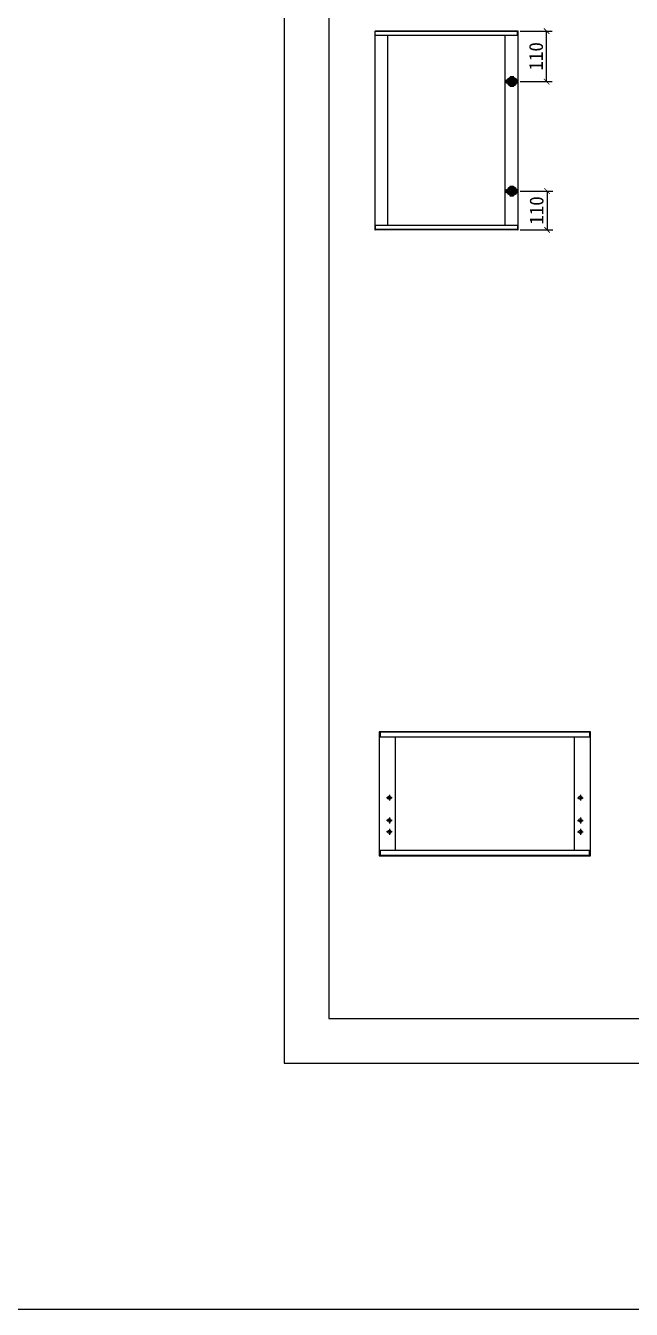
# Model space of a CAD drawing. Header units: millimetres. Extents: x -44117 to 256353, y -2095463 to 65325.
# Drawn here: x 112672 to 113759, y -873900 to -871597 of the extents above; entities that cross this region are included whole.
import ezdxf

# ---------------------------------------------------------------- set-up
doc = ezdxf.new("R2010")
doc.units = ezdxf.units.MM
doc.header["$LTSCALE"] = 10
doc.layers.add('Layer1', color=7, linetype='Continuous', lineweight=70)
doc.dimstyles.new('ISO-25', dxfattribs={"dimtxt": 2.5, "dimasz": 2.5, "dimexe": 1, "dimexo": 1, "dimtad": 1, "dimtxsty": 'Standard', "dimblk": 'ARCHTICK', "dimcen": 2.5, "dimadec": 0, "dimazin": 0, "dimtfac": 1, "dimtmove": 0, "dimatfit": 3, "dimfxl": 0, "dimarcsym": 0})

# ---------------------------------------------------------------- blocks, each defined once
blk = doc.blocks.new('_ArchTick')
at = {"color": 0, "linetype": 'ByBlock', "const_width": 0.15}
blk.add_lwpolyline([(-0.5, -0.5), (0.5, 0.5)], dxfattribs=at)
blk = doc.blocks.new('*D5637')
at = {"color": 0, "lineweight": -2}
for p, q in [((113559.7, -871606.8), (113616.8, -871606.8)), ((113606.8, -871697.4), (113606.8, -871606.8)), ((113559.7, -871697.4), (113616.8, -871697.4))]:
    blk.add_line(p, q, dxfattribs=at)
at = {"layer": 'Defpoints', "color": 0}
for p in [(113544.7, -871606.8), (113606.8, -871606.8), (113544.7, -871697.4)]:
    blk.add_point(p, dxfattribs=at)
at = {"color": 0, "lineweight": -2, "xscale": 10, "yscale": 10, "zscale": 10}
for p, rotation in [((113606.8, -871606.8), 90), ((113606.8, -871697.4), 270)]:
    blk.add_blockref('_ArchTick', p, dxfattribs=dict(at, rotation=rotation))
at = {"color": 0, "insert": (113588, -871652.1), "char_height": 25, "attachment_point": 5, "rotation": 90}
blk.add_mtext('110', dxfattribs=at)
blk = doc.blocks.new('*D5638')
at = {"color": 0, "lineweight": -2}
for p, q in [((113559.7, -871893.9), (113617.8, -871893.9)), ((113607.8, -871893.9), (113607.8, -871963.6)), ((113559.7, -871963.6), (113617.8, -871963.6))]:
    blk.add_line(p, q, dxfattribs=at)
at = {"layer": 'Defpoints', "color": 0}
for p in [(113544.7, -871893.9), (113544.7, -871963.6), (113607.8, -871963.6)]:
    blk.add_point(p, dxfattribs=at)
at = {"color": 0, "lineweight": -2, "xscale": 10, "yscale": 10, "zscale": 10}
for p, rotation in [((113607.8, -871893.9), 90), ((113607.8, -871963.6), 270)]:
    blk.add_blockref('_ArchTick', p, dxfattribs=dict(at, rotation=rotation))
at = {"color": 0, "insert": (113589, -871928.7), "char_height": 25, "attachment_point": 5, "rotation": 90}
blk.add_mtext('110', dxfattribs=at)
blk = doc.blocks.new('*D5670')
at = {"color": 0, "lineweight": -2}
for p, q in [((113559.7, -871606.8), (113616.8, -871606.8)), ((113606.8, -871697.4), (113606.8, -871606.8)), ((113559.7, -871697.4), (113616.8, -871697.4))]:
    blk.add_line(p, q, dxfattribs=at)
at = {"layer": 'Defpoints', "color": 0}
for p in [(113544.7, -871606.8), (113606.8, -871606.8), (113544.7, -871697.4)]:
    blk.add_point(p, dxfattribs=at)
at = {"color": 0, "lineweight": -2, "xscale": 10, "yscale": 10, "zscale": 10}
for p, rotation in [((113606.8, -871606.8), 90), ((113606.8, -871697.4), 270)]:
    blk.add_blockref('_ArchTick', p, dxfattribs=dict(at, rotation=rotation))
at = {"color": 0, "insert": (113588, -871652.1), "char_height": 25, "attachment_point": 5, "rotation": 90}
blk.add_mtext('110', dxfattribs=at)
blk = doc.blocks.new('*D5671')
at = {"color": 0, "lineweight": -2}
for p, q in [((113559.7, -871893.9), (113617.8, -871893.9)), ((113607.8, -871893.9), (113607.8, -871963.6)), ((113559.7, -871963.6), (113617.8, -871963.6))]:
    blk.add_line(p, q, dxfattribs=at)
at = {"layer": 'Defpoints', "color": 0}
for p in [(113544.7, -871893.9), (113544.7, -871963.6), (113607.8, -871963.6)]:
    blk.add_point(p, dxfattribs=at)
at = {"color": 0, "lineweight": -2, "xscale": 10, "yscale": 10, "zscale": 10}
for p, rotation in [((113607.8, -871893.9), 90), ((113607.8, -871963.6), 270)]:
    blk.add_blockref('_ArchTick', p, dxfattribs=dict(at, rotation=rotation))
at = {"color": 0, "insert": (113589, -871928.7), "char_height": 25, "attachment_point": 5, "rotation": 90}
blk.add_mtext('110', dxfattribs=at)
blk = doc.blocks.new('*D5685')
at = {"color": 0, "lineweight": -2}
for p, q in [((113559.7, -871606.8), (113616.8, -871606.8)), ((113606.8, -871697.4), (113606.8, -871606.8)), ((113559.7, -871697.4), (113616.8, -871697.4))]:
    blk.add_line(p, q, dxfattribs=at)
at = {"layer": 'Defpoints', "color": 0}
for p in [(113544.7, -871606.8), (113606.8, -871606.8), (113544.7, -871697.4)]:
    blk.add_point(p, dxfattribs=at)
at = {"color": 0, "lineweight": -2, "xscale": 10, "yscale": 10, "zscale": 10}
for p, rotation in [((113606.8, -871606.8), 90), ((113606.8, -871697.4), 270)]:
    blk.add_blockref('_ArchTick', p, dxfattribs=dict(at, rotation=rotation))
at = {"color": 0, "insert": (113588, -871652.1), "char_height": 25, "attachment_point": 5, "rotation": 90}
blk.add_mtext('110', dxfattribs=at)
blk = doc.blocks.new('*D5686')
at = {"color": 0, "lineweight": -2}
for p, q in [((113559.7, -871893.9), (113617.8, -871893.9)), ((113607.8, -871893.9), (113607.8, -871963.6)), ((113559.7, -871963.6), (113617.8, -871963.6))]:
    blk.add_line(p, q, dxfattribs=at)
at = {"layer": 'Defpoints', "color": 0}
for p in [(113544.7, -871893.9), (113544.7, -871963.6), (113607.8, -871963.6)]:
    blk.add_point(p, dxfattribs=at)
at = {"color": 0, "lineweight": -2, "xscale": 10, "yscale": 10, "zscale": 10}
for p, rotation in [((113607.8, -871893.9), 90), ((113607.8, -871963.6), 270)]:
    blk.add_blockref('_ArchTick', p, dxfattribs=dict(at, rotation=rotation))
at = {"color": 0, "insert": (113589, -871928.7), "char_height": 25, "attachment_point": 5, "rotation": 90}
blk.add_mtext('110', dxfattribs=at)
blk = doc.blocks.new('*D5700')
at = {"color": 0, "lineweight": -2}
for p, q in [((113559.7, -871606.8), (113616.8, -871606.8)), ((113606.8, -871697.4), (113606.8, -871606.8)), ((113559.7, -871697.4), (113616.8, -871697.4))]:
    blk.add_line(p, q, dxfattribs=at)
at = {"layer": 'Defpoints', "color": 0}
for p in [(113544.7, -871606.8), (113606.8, -871606.8), (113544.7, -871697.4)]:
    blk.add_point(p, dxfattribs=at)
at = {"color": 0, "lineweight": -2, "xscale": 10, "yscale": 10, "zscale": 10}
for p, rotation in [((113606.8, -871606.8), 90), ((113606.8, -871697.4), 270)]:
    blk.add_blockref('_ArchTick', p, dxfattribs=dict(at, rotation=rotation))
at = {"color": 0, "insert": (113588, -871652.1), "char_height": 25, "attachment_point": 5, "rotation": 90}
blk.add_mtext('110', dxfattribs=at)
blk = doc.blocks.new('*D5701')
at = {"color": 0, "lineweight": -2}
for p, q in [((113559.7, -871893.9), (113617.8, -871893.9)), ((113607.8, -871893.9), (113607.8, -871963.6)), ((113559.7, -871963.6), (113617.8, -871963.6))]:
    blk.add_line(p, q, dxfattribs=at)
at = {"layer": 'Defpoints', "color": 0}
for p in [(113544.7, -871893.9), (113544.7, -871963.6), (113607.8, -871963.6)]:
    blk.add_point(p, dxfattribs=at)
at = {"color": 0, "lineweight": -2, "xscale": 10, "yscale": 10, "zscale": 10}
for p, rotation in [((113607.8, -871893.9), 90), ((113607.8, -871963.6), 270)]:
    blk.add_blockref('_ArchTick', p, dxfattribs=dict(at, rotation=rotation))
at = {"color": 0, "insert": (113589, -871928.7), "char_height": 25, "attachment_point": 5, "rotation": 90}
blk.add_mtext('110', dxfattribs=at)
blk = doc.blocks.new('*D5715')
at = {"color": 0, "lineweight": -2}
for p, q in [((113559.7, -871606.8), (113616.8, -871606.8)), ((113606.8, -871697.4), (113606.8, -871606.8)), ((113559.7, -871697.4), (113616.8, -871697.4))]:
    blk.add_line(p, q, dxfattribs=at)
at = {"layer": 'Defpoints', "color": 0}
for p in [(113544.7, -871606.8), (113606.8, -871606.8), (113544.7, -871697.4)]:
    blk.add_point(p, dxfattribs=at)
at = {"color": 0, "lineweight": -2, "xscale": 10, "yscale": 10, "zscale": 10}
for p, rotation in [((113606.8, -871606.8), 90), ((113606.8, -871697.4), 270)]:
    blk.add_blockref('_ArchTick', p, dxfattribs=dict(at, rotation=rotation))
at = {"color": 0, "insert": (113588, -871652.1), "char_height": 25, "attachment_point": 5, "rotation": 90}
blk.add_mtext('110', dxfattribs=at)
blk = doc.blocks.new('*D5716')
at = {"color": 0, "lineweight": -2}
for p, q in [((113559.7, -871893.9), (113617.8, -871893.9)), ((113607.8, -871893.9), (113607.8, -871963.6)), ((113559.7, -871963.6), (113617.8, -871963.6))]:
    blk.add_line(p, q, dxfattribs=at)
at = {"layer": 'Defpoints', "color": 0}
for p in [(113544.7, -871893.9), (113544.7, -871963.6), (113607.8, -871963.6)]:
    blk.add_point(p, dxfattribs=at)
at = {"color": 0, "lineweight": -2, "xscale": 10, "yscale": 10, "zscale": 10}
for p, rotation in [((113607.8, -871893.9), 90), ((113607.8, -871963.6), 270)]:
    blk.add_blockref('_ArchTick', p, dxfattribs=dict(at, rotation=rotation))
at = {"color": 0, "insert": (113589, -871928.7), "char_height": 25, "attachment_point": 5, "rotation": 90}
blk.add_mtext('110', dxfattribs=at)
blk = doc.blocks.new('*D5730')
at = {"color": 0, "lineweight": -2}
for p, q in [((113559.7, -871606.8), (113616.8, -871606.8)), ((113606.8, -871697.4), (113606.8, -871606.8)), ((113559.7, -871697.4), (113616.8, -871697.4))]:
    blk.add_line(p, q, dxfattribs=at)
at = {"layer": 'Defpoints', "color": 0}
for p in [(113544.7, -871606.8), (113606.8, -871606.8), (113544.7, -871697.4)]:
    blk.add_point(p, dxfattribs=at)
at = {"color": 0, "lineweight": -2, "xscale": 10, "yscale": 10, "zscale": 10}
for p, rotation in [((113606.8, -871606.8), 90), ((113606.8, -871697.4), 270)]:
    blk.add_blockref('_ArchTick', p, dxfattribs=dict(at, rotation=rotation))
at = {"color": 0, "insert": (113588, -871652.1), "char_height": 25, "attachment_point": 5, "rotation": 90}
blk.add_mtext('110', dxfattribs=at)
blk = doc.blocks.new('*D5731')
at = {"color": 0, "lineweight": -2}
for p, q in [((113559.7, -871893.9), (113617.8, -871893.9)), ((113607.8, -871893.9), (113607.8, -871963.6)), ((113559.7, -871963.6), (113617.8, -871963.6))]:
    blk.add_line(p, q, dxfattribs=at)
at = {"layer": 'Defpoints', "color": 0}
for p in [(113544.7, -871893.9), (113544.7, -871963.6), (113607.8, -871963.6)]:
    blk.add_point(p, dxfattribs=at)
at = {"color": 0, "lineweight": -2, "xscale": 10, "yscale": 10, "zscale": 10}
for p, rotation in [((113607.8, -871893.9), 90), ((113607.8, -871963.6), 270)]:
    blk.add_blockref('_ArchTick', p, dxfattribs=dict(at, rotation=rotation))
at = {"color": 0, "insert": (113589, -871928.7), "char_height": 25, "attachment_point": 5, "rotation": 90}
blk.add_mtext('110', dxfattribs=at)
blk = doc.blocks.new('*D5743')
at = {"color": 0, "lineweight": -2}
for p, q in [((113559.7, -871606.8), (113616.8, -871606.8)), ((113606.8, -871697.4), (113606.8, -871606.8)), ((113559.7, -871697.4), (113616.8, -871697.4))]:
    blk.add_line(p, q, dxfattribs=at)
at = {"layer": 'Defpoints', "color": 0}
for p in [(113544.7, -871606.8), (113606.8, -871606.8), (113544.7, -871697.4)]:
    blk.add_point(p, dxfattribs=at)
at = {"color": 0, "lineweight": -2, "xscale": 10, "yscale": 10, "zscale": 10}
for p, rotation in [((113606.8, -871606.8), 90), ((113606.8, -871697.4), 270)]:
    blk.add_blockref('_ArchTick', p, dxfattribs=dict(at, rotation=rotation))
at = {"color": 0, "insert": (113588, -871652.1), "char_height": 25, "attachment_point": 5, "rotation": 90}
blk.add_mtext('110', dxfattribs=at)
blk = doc.blocks.new('*D5744')
at = {"color": 0, "lineweight": -2}
for p, q in [((113559.7, -871893.9), (113617.8, -871893.9)), ((113607.8, -871893.9), (113607.8, -871963.6)), ((113559.7, -871963.6), (113617.8, -871963.6))]:
    blk.add_line(p, q, dxfattribs=at)
at = {"layer": 'Defpoints', "color": 0}
for p in [(113544.7, -871893.9), (113544.7, -871963.6), (113607.8, -871963.6)]:
    blk.add_point(p, dxfattribs=at)
at = {"color": 0, "lineweight": -2, "xscale": 10, "yscale": 10, "zscale": 10}
for p, rotation in [((113607.8, -871893.9), 90), ((113607.8, -871963.6), 270)]:
    blk.add_blockref('_ArchTick', p, dxfattribs=dict(at, rotation=rotation))
at = {"color": 0, "insert": (113589, -871928.7), "char_height": 25, "attachment_point": 5, "rotation": 90}
blk.add_mtext('110', dxfattribs=at)
blk = doc.blocks.new('*D5756')
at = {"color": 0, "lineweight": -2}
for p, q in [((113559.7, -871606.8), (113616.8, -871606.8)), ((113606.8, -871697.4), (113606.8, -871606.8)), ((113559.7, -871697.4), (113616.8, -871697.4))]:
    blk.add_line(p, q, dxfattribs=at)
at = {"layer": 'Defpoints', "color": 0}
for p in [(113544.7, -871606.8), (113606.8, -871606.8), (113544.7, -871697.4)]:
    blk.add_point(p, dxfattribs=at)
at = {"color": 0, "lineweight": -2, "xscale": 10, "yscale": 10, "zscale": 10}
for p, rotation in [((113606.8, -871606.8), 90), ((113606.8, -871697.4), 270)]:
    blk.add_blockref('_ArchTick', p, dxfattribs=dict(at, rotation=rotation))
at = {"color": 0, "insert": (113588, -871652.1), "char_height": 25, "attachment_point": 5, "rotation": 90}
blk.add_mtext('110', dxfattribs=at)
blk = doc.blocks.new('*D5757')
at = {"color": 0, "lineweight": -2}
for p, q in [((113559.7, -871893.9), (113617.8, -871893.9)), ((113607.8, -871893.9), (113607.8, -871963.6)), ((113559.7, -871963.6), (113617.8, -871963.6))]:
    blk.add_line(p, q, dxfattribs=at)
at = {"layer": 'Defpoints', "color": 0}
for p in [(113544.7, -871893.9), (113544.7, -871963.6), (113607.8, -871963.6)]:
    blk.add_point(p, dxfattribs=at)
at = {"color": 0, "lineweight": -2, "xscale": 10, "yscale": 10, "zscale": 10}
for p, rotation in [((113607.8, -871893.9), 90), ((113607.8, -871963.6), 270)]:
    blk.add_blockref('_ArchTick', p, dxfattribs=dict(at, rotation=rotation))
at = {"color": 0, "insert": (113589, -871928.7), "char_height": 25, "attachment_point": 5, "rotation": 90}
blk.add_mtext('110', dxfattribs=at)
blk = doc.blocks.new('*D5769')
at = {"color": 0, "lineweight": -2}
for p, q in [((113559.7, -871606.8), (113616.8, -871606.8)), ((113606.8, -871697.4), (113606.8, -871606.8)), ((113559.7, -871697.4), (113616.8, -871697.4))]:
    blk.add_line(p, q, dxfattribs=at)
at = {"layer": 'Defpoints', "color": 0}
for p in [(113544.7, -871606.8), (113606.8, -871606.8), (113544.7, -871697.4)]:
    blk.add_point(p, dxfattribs=at)
at = {"color": 0, "lineweight": -2, "xscale": 10, "yscale": 10, "zscale": 10}
for p, rotation in [((113606.8, -871606.8), 90), ((113606.8, -871697.4), 270)]:
    blk.add_blockref('_ArchTick', p, dxfattribs=dict(at, rotation=rotation))
at = {"color": 0, "insert": (113588, -871652.1), "char_height": 25, "attachment_point": 5, "rotation": 90}
blk.add_mtext('110', dxfattribs=at)
blk = doc.blocks.new('*D5770')
at = {"color": 0, "lineweight": -2}
for p, q in [((113559.7, -871893.9), (113617.8, -871893.9)), ((113607.8, -871893.9), (113607.8, -871963.6)), ((113559.7, -871963.6), (113617.8, -871963.6))]:
    blk.add_line(p, q, dxfattribs=at)
at = {"layer": 'Defpoints', "color": 0}
for p in [(113544.7, -871893.9), (113544.7, -871963.6), (113607.8, -871963.6)]:
    blk.add_point(p, dxfattribs=at)
at = {"color": 0, "lineweight": -2, "xscale": 10, "yscale": 10, "zscale": 10}
for p, rotation in [((113607.8, -871893.9), 90), ((113607.8, -871963.6), 270)]:
    blk.add_blockref('_ArchTick', p, dxfattribs=dict(at, rotation=rotation))
at = {"color": 0, "insert": (113589, -871928.7), "char_height": 25, "attachment_point": 5, "rotation": 90}
blk.add_mtext('110', dxfattribs=at)
blk = doc.blocks.new('*D5782')
at = {"color": 0, "lineweight": -2}
for p, q in [((113559.7, -871606.8), (113616.8, -871606.8)), ((113606.8, -871697.4), (113606.8, -871606.8)), ((113559.7, -871697.4), (113616.8, -871697.4))]:
    blk.add_line(p, q, dxfattribs=at)
at = {"layer": 'Defpoints', "color": 0}
for p in [(113544.7, -871606.8), (113606.8, -871606.8), (113544.7, -871697.4)]:
    blk.add_point(p, dxfattribs=at)
at = {"color": 0, "lineweight": -2, "xscale": 10, "yscale": 10, "zscale": 10}
for p, rotation in [((113606.8, -871606.8), 90), ((113606.8, -871697.4), 270)]:
    blk.add_blockref('_ArchTick', p, dxfattribs=dict(at, rotation=rotation))
at = {"color": 0, "insert": (113588, -871652.1), "char_height": 25, "attachment_point": 5, "rotation": 90}
blk.add_mtext('110', dxfattribs=at)
blk = doc.blocks.new('*D5783')
at = {"color": 0, "lineweight": -2}
for p, q in [((113559.7, -871893.9), (113617.8, -871893.9)), ((113607.8, -871893.9), (113607.8, -871963.6)), ((113559.7, -871963.6), (113617.8, -871963.6))]:
    blk.add_line(p, q, dxfattribs=at)
at = {"layer": 'Defpoints', "color": 0}
for p in [(113544.7, -871893.9), (113544.7, -871963.6), (113607.8, -871963.6)]:
    blk.add_point(p, dxfattribs=at)
at = {"color": 0, "lineweight": -2, "xscale": 10, "yscale": 10, "zscale": 10}
for p, rotation in [((113607.8, -871893.9), 90), ((113607.8, -871963.6), 270)]:
    blk.add_blockref('_ArchTick', p, dxfattribs=dict(at, rotation=rotation))
at = {"color": 0, "insert": (113589, -871928.7), "char_height": 25, "attachment_point": 5, "rotation": 90}
blk.add_mtext('110', dxfattribs=at)

msp = doc.modelspace()

# ---------------------------------------------------------------- linework, layer by layer
for p, q in [((113298.90284, -871607.07354), (113298.90284, -871963.32992)), ((113298.90284, -871607.07354), (113298.90284, -871963.32992)), ((113298.90284, -871607.07354), (113298.90284, -871963.32992)), ((113298.90284, -871607.07354), (113298.90284, -871963.32992)), ((113298.90284, -871607.07354), (113298.90284, -871963.32992)), ((113298.90284, -871607.07354), (113298.90284, -871963.32992)), ((113298.90284, -871607.07354), (113298.90284, -871963.32992)), ((113298.90284, -871607.07354), (113298.90284, -871963.32992)), ((113298.90284, -871607.07354), (113298.90284, -871963.32992)), ((113298.90284, -871607.07354), (113298.90284, -871963.32992)), ((113555.76389, -871607.53488), (113298.90284, -871607.53488)), ((113555.76389, -871607.53488), (113298.90284, -871607.53488)), ((113555.76389, -871607.53488), (113298.90284, -871607.53488)), ((113555.76389, -871607.53488), (113298.90284, -871607.53488)), ((113555.76389, -871607.53488), (113298.90284, -871607.53488)), ((113555.76389, -871607.53488), (113298.90284, -871607.53488)), ((113555.76389, -871607.53488), (113298.90284, -871607.53488)), ((113555.76389, -871607.53488), (113298.90284, -871607.53488)), ((113555.76389, -871607.53488), (113298.90284, -871607.53488)), ((113555.76389, -871607.53488), (113298.90284, -871607.53488)), ((113555.76389, -871614.50623), (113298.90284, -871614.50623)), ((113555.76389, -871614.50623), (113298.90284, -871614.50623)), ((113555.76389, -871614.50623), (113298.90284, -871614.50623)), ((113555.76389, -871614.50623), (113298.90284, -871614.50623)), ((113555.76389, -871614.50623), (113298.90284, -871614.50623)), ((113555.76389, -871614.50623), (113298.90284, -871614.50623)), ((113555.76389, -871614.50623), (113298.90284, -871614.50623)), ((113555.76389, -871614.50623), (113298.90284, -871614.50623)), ((113555.76389, -871614.50623), (113298.90284, -871614.50623)), ((113555.76389, -871614.50623), (113298.90284, -871614.50623)), ((113555.50759, -871606.81724), (113299.15913, -871606.81724)), ((113555.50759, -871606.81724), (113299.15913, -871606.81724)), ((113555.50759, -871606.81724), (113299.15913, -871606.81724)), ((113555.50759, -871606.81724), (113299.15913, -871606.81724)), ((113555.50759, -871606.81724), (113299.15913, -871606.81724)), ((113555.50759, -871606.81724), (113299.15913, -871606.81724)), ((113555.50759, -871606.81724), (113299.15913, -871606.81724)), ((113555.50759, -871606.81724), (113299.15913, -871606.81724)), ((113555.50759, -871606.81724), (113299.15913, -871606.81724)), ((113555.50759, -871606.81724), (113299.15913, -871606.81724)), ((113321.7135, -871613.99363), (113321.7135, -871955.89724)), ((113321.7135, -871613.99363), (113321.7135, -871955.89724)), ((113321.7135, -871613.99363), (113321.7135, -871955.89724)), ((113321.7135, -871613.99363), (113321.7135, -871955.89724)), ((113321.7135, -871613.99363), (113321.7135, -871955.89724)), ((113321.7135, -871613.99363), (113321.7135, -871955.89724)), ((113321.7135, -871613.99363), (113321.7135, -871955.89724)), ((113321.7135, -871613.99363), (113321.7135, -871955.89724)), ((113321.7135, -871613.99363), (113321.7135, -871955.89724)), ((113321.7135, -871613.99363), (113321.7135, -871955.89724)), ((113532.69693, -871955.89724), (113532.69693, -871614.50623)), ((113532.69693, -871955.89724), (113532.69693, -871614.50623)), ((113532.69693, -871955.89724), (113532.69693, -871614.50623)), ((113532.69693, -871955.89724), (113532.69693, -871614.50623)), ((113532.69693, -871955.89724), (113532.69693, -871614.50623)), ((113532.69693, -871955.89724), (113532.69693, -871614.50623)), ((113532.69693, -871955.89724), (113532.69693, -871614.50623)), ((113532.69693, -871955.89724), (113532.69693, -871614.50623)), ((113532.69693, -871955.89724), (113532.69693, -871614.50623)), ((113532.69693, -871955.89724), (113532.69693, -871614.50623)), ((113554.48239, -871614.50623), (113554.48239, -871606.81724)), ((113554.48239, -871614.50623), (113554.48239, -871606.81724)), ((113554.48239, -871614.50623), (113554.48239, -871606.81724)), ((113554.48239, -871614.50623), (113554.48239, -871606.81724)), ((113554.48239, -871614.50623), (113554.48239, -871606.81724)), ((113554.48239, -871614.50623), (113554.48239, -871606.81724)), ((113554.48239, -871614.50623), (113554.48239, -871606.81724)), ((113554.48239, -871614.50623), (113554.48239, -871606.81724)), ((113554.48239, -871614.50623), (113554.48239, -871606.81724)), ((113554.48239, -871614.50623), (113554.48239, -871606.81724)), ((113555.76389, -871963.32992), (113555.76389, -871607.07354)), ((113555.76389, -871963.32992), (113555.76389, -871607.07354)), ((113555.76389, -871963.32992), (113555.76389, -871607.07354)), ((113555.76389, -871963.32992), (113555.76389, -871607.07354)), ((113555.76389, -871963.32992), (113555.76389, -871607.07354)), ((113555.76389, -871963.32992), (113555.76389, -871607.07354)), ((113555.76389, -871963.32992), (113555.76389, -871607.07354)), ((113555.76389, -871963.32992), (113555.76389, -871607.07354)), ((113555.76389, -871963.32992), (113555.76389, -871607.07354)), ((113555.76389, -871963.32992), (113555.76389, -871607.07354)), ((113555.76389, -871955.89724), (113298.90284, -871955.89724)), ((113555.76389, -871955.89724), (113298.90284, -871955.89724)), ((113555.76389, -871955.89724), (113298.90284, -871955.89724)), ((113555.76389, -871955.89724), (113298.90284, -871955.89724)), ((113555.76389, -871955.89724), (113298.90284, -871955.89724)), ((113555.76389, -871955.89724), (113298.90284, -871955.89724)), ((113555.76389, -871955.89724), (113298.90284, -871955.89724)), ((113555.76389, -871955.89724), (113298.90284, -871955.89724)), ((113555.76389, -871955.89724), (113298.90284, -871955.89724)), ((113555.76389, -871955.89724), (113298.90284, -871955.89724)), ((113555.76389, -871962.86859), (113298.90284, -871962.86859)), ((113555.76389, -871962.86859), (113298.90284, -871962.86859)), ((113555.76389, -871962.86859), (113298.90284, -871962.86859)), ((113555.76389, -871962.86859), (113298.90284, -871962.86859)), ((113555.76389, -871962.86859), (113298.90284, -871962.86859)), ((113555.76389, -871962.86859), (113298.90284, -871962.86859)), ((113555.76389, -871962.86859), (113298.90284, -871962.86859)), ((113555.76389, -871962.86859), (113298.90284, -871962.86859)), ((113555.76389, -871962.86859), (113298.90284, -871962.86859)), ((113555.76389, -871962.86859), (113298.90284, -871962.86859)), ((113555.50759, -871963.58623), (113299.15913, -871963.58623)), ((113555.50759, -871963.58623), (113299.15913, -871963.58623)), ((113555.50759, -871963.58623), (113299.15913, -871963.58623)), ((113555.50759, -871963.58623), (113299.15913, -871963.58623)), ((113555.50759, -871963.58623), (113299.15913, -871963.58623)), ((113555.50759, -871963.58623), (113299.15913, -871963.58623)), ((113555.50759, -871963.58623), (113299.15913, -871963.58623)), ((113555.50759, -871963.58623), (113299.15913, -871963.58623)), ((113555.50759, -871963.58623), (113299.15913, -871963.58623)), ((113555.50759, -871963.58623), (113299.15913, -871963.58623)), ((113300.18433, -871963.58623), (113300.18433, -871955.89724)), ((113300.18433, -871963.58623), (113300.18433, -871955.89724)), ((113300.18433, -871963.58623), (113300.18433, -871955.89724)), ((113300.18433, -871963.58623), (113300.18433, -871955.89724)), ((113300.18433, -871963.58623), (113300.18433, -871955.89724)), ((113300.18433, -871963.58623), (113300.18433, -871955.89724)), ((113300.18433, -871963.58623), (113300.18433, -871955.89724)), ((113300.18433, -871963.58623), (113300.18433, -871955.89724)), ((113300.18433, -871963.58623), (113300.18433, -871955.89724)), ((113300.18433, -871963.58623), (113300.18433, -871955.89724)), ((113554.48239, -871955.89724), (113554.48239, -871963.58623)), ((113554.48239, -871955.89724), (113554.48239, -871963.58623)), ((113554.48239, -871955.89724), (113554.48239, -871963.58623)), ((113554.48239, -871955.89724), (113554.48239, -871963.58623)), ((113554.48239, -871955.89724), (113554.48239, -871963.58623)), ((113554.48239, -871955.89724), (113554.48239, -871963.58623)), ((113554.48239, -871955.89724), (113554.48239, -871963.58623)), ((113554.48239, -871955.89724), (113554.48239, -871963.58623)), ((113554.48239, -871955.89724), (113554.48239, -871963.58623)), ((113554.48239, -871955.89724), (113554.48239, -871963.58623)), ((113306.63034, -872864.174), (113306.63034, -873086.44482)), ((113306.63034, -872864.174), (113306.63034, -873086.44482)), ((113306.63034, -872864.174), (113306.63034, -873086.44482)), ((113306.63034, -872864.174), (113306.63034, -873086.44482)), ((113306.63034, -872864.174), (113306.63034, -873086.44482)), ((113306.63034, -872864.174), (113306.63034, -873086.44482)), ((113306.63034, -872864.174), (113306.63034, -873086.44482)), ((113306.63034, -872864.174), (113306.63034, -873086.44482)), ((113306.63034, -872864.174), (113306.63034, -873086.44482)), ((113306.63034, -872864.174), (113306.63034, -873086.44482)), ((113685.57344, -872864.74719), (113306.63034, -872864.74719)), ((113685.57344, -872864.74719), (113306.63034, -872864.74719)), ((113685.57344, -872864.74719), (113306.63034, -872864.74719)), ((113685.57344, -872864.74719), (113306.63034, -872864.74719)), ((113685.57344, -872864.74719), (113306.63034, -872864.74719)), ((113685.57344, -872864.74719), (113306.63034, -872864.74719)), ((113685.57344, -872864.74719), (113306.63034, -872864.74719)), ((113685.57344, -872864.74719), (113306.63034, -872864.74719)), ((113685.57344, -872864.74719), (113306.63034, -872864.74719)), ((113685.57344, -872864.74719), (113306.63034, -872864.74719)), ((113685.255, -872863.85556), (113306.94878, -872863.85556)), ((113685.255, -872863.85556), (113306.94878, -872863.85556)), ((113685.255, -872863.85556), (113306.94878, -872863.85556)), ((113685.255, -872863.85556), (113306.94878, -872863.85556)), ((113685.255, -872863.85556), (113306.94878, -872863.85556)), ((113685.255, -872863.85556), (113306.94878, -872863.85556)), ((113685.255, -872863.85556), (113306.94878, -872863.85556)), ((113685.255, -872863.85556), (113306.94878, -872863.85556)), ((113685.255, -872863.85556), (113306.94878, -872863.85556)), ((113685.255, -872863.85556), (113306.94878, -872863.85556)), ((113308.22254, -872863.85556), (113308.22254, -872873.40874)), ((113308.22254, -872863.85556), (113308.22254, -872873.40874)), ((113308.22254, -872863.85556), (113308.22254, -872873.40874)), ((113308.22254, -872863.85556), (113308.22254, -872873.40874)), ((113308.22254, -872863.85556), (113308.22254, -872873.40874)), ((113308.22254, -872863.85556), (113308.22254, -872873.40874)), ((113308.22254, -872863.85556), (113308.22254, -872873.40874)), ((113308.22254, -872863.85556), (113308.22254, -872873.40874)), ((113308.22254, -872863.85556), (113308.22254, -872873.40874)), ((113308.22254, -872863.85556), (113308.22254, -872873.40874)), ((113683.98124, -872863.85556), (113683.98124, -872873.40874)), ((113683.98124, -872863.85556), (113683.98124, -872873.40874)), ((113683.98124, -872863.85556), (113683.98124, -872873.40874)), ((113683.98124, -872863.85556), (113683.98124, -872873.40874)), ((113683.98124, -872863.85556), (113683.98124, -872873.40874)), ((113683.98124, -872863.85556), (113683.98124, -872873.40874)), ((113683.98124, -872863.85556), (113683.98124, -872873.40874)), ((113683.98124, -872863.85556), (113683.98124, -872873.40874)), ((113683.98124, -872863.85556), (113683.98124, -872873.40874)), ((113683.98124, -872863.85556), (113683.98124, -872873.40874)), ((113685.57344, -873086.44482), (113685.57344, -872864.174)), ((113685.57344, -873086.44482), (113685.57344, -872864.174)), ((113685.57344, -873086.44482), (113685.57344, -872864.174)), ((113685.57344, -873086.44482), (113685.57344, -872864.174)), ((113685.57344, -873086.44482), (113685.57344, -872864.174)), ((113685.57344, -873086.44482), (113685.57344, -872864.174)), ((113685.57344, -873086.44482), (113685.57344, -872864.174)), ((113685.57344, -873086.44482), (113685.57344, -872864.174)), ((113685.57344, -873086.44482), (113685.57344, -872864.174)), ((113685.57344, -873086.44482), (113685.57344, -872864.174)), ((113685.57344, -872873.40874), (113306.63034, -872873.40874)), ((113685.57344, -872873.40874), (113306.63034, -872873.40874)), ((113685.57344, -872873.40874), (113306.63034, -872873.40874)), ((113685.57344, -872873.40874), (113306.63034, -872873.40874)), ((113685.57344, -872873.40874), (113306.63034, -872873.40874)), ((113685.57344, -872873.40874), (113306.63034, -872873.40874)), ((113685.57344, -872873.40874), (113306.63034, -872873.40874)), ((113685.57344, -872873.40874), (113306.63034, -872873.40874)), ((113685.57344, -872873.40874), (113306.63034, -872873.40874)), ((113685.57344, -872873.40874), (113306.63034, -872873.40874)), ((113335.2899, -872873.40874), (113335.2899, -873077.21007)), ((113335.2899, -872873.40874), (113335.2899, -873077.21007)), ((113335.2899, -872873.40874), (113335.2899, -873077.21007)), ((113335.2899, -872873.40874), (113335.2899, -873077.21007)), ((113335.2899, -872873.40874), (113335.2899, -873077.21007)), ((113335.2899, -872873.40874), (113335.2899, -873077.21007)), ((113335.2899, -872873.40874), (113335.2899, -873077.21007)), ((113335.2899, -872873.40874), (113335.2899, -873077.21007)), ((113335.2899, -872873.40874), (113335.2899, -873077.21007)), ((113335.2899, -872873.40874), (113335.2899, -873077.21007)), ((113656.91387, -873077.21007), (113656.91387, -872873.40874)), ((113656.91387, -873077.21007), (113656.91387, -872873.40874)), ((113656.91387, -873077.21007), (113656.91387, -872873.40874)), ((113656.91387, -873077.21007), (113656.91387, -872873.40874)), ((113656.91387, -873077.21007), (113656.91387, -872873.40874)), ((113656.91387, -873077.21007), (113656.91387, -872873.40874)), ((113656.91387, -873077.21007), (113656.91387, -872873.40874)), ((113656.91387, -873077.21007), (113656.91387, -872873.40874)), ((113656.91387, -873077.21007), (113656.91387, -872873.40874)), ((113656.91387, -873077.21007), (113656.91387, -872873.40874)), ((113330.03565, -872982.31508), (113319.52714, -872982.31508)), ((113330.03565, -872982.31508), (113319.52714, -872982.31508)), ((113330.03565, -872982.31508), (113319.52714, -872982.31508)), ((113330.03565, -872982.31508), (113319.52714, -872982.31508)), ((113330.03565, -872982.31508), (113319.52714, -872982.31508)), ((113330.03565, -872982.31508), (113319.52714, -872982.31508)), ((113330.03565, -872982.31508), (113319.52714, -872982.31508)), ((113330.03565, -872982.31508), (113319.52714, -872982.31508)), ((113330.03565, -872982.31508), (113319.52714, -872982.31508)), ((113330.03565, -872982.31508), (113319.52714, -872982.31508)), ((113324.7814, -872977.06082), (113324.7814, -872987.56933)), ((113324.7814, -872977.06082), (113324.7814, -872987.56933)), ((113324.7814, -872977.06082), (113324.7814, -872987.56933)), ((113324.7814, -872977.06082), (113324.7814, -872987.56933)), ((113324.7814, -872977.06082), (113324.7814, -872987.56933)), ((113324.7814, -872977.06082), (113324.7814, -872987.56933)), ((113324.7814, -872977.06082), (113324.7814, -872987.56933)), ((113324.7814, -872977.06082), (113324.7814, -872987.56933)), ((113324.7814, -872977.06082), (113324.7814, -872987.56933)), ((113324.7814, -872977.06082), (113324.7814, -872987.56933)), ((113662.16813, -872982.31508), (113672.67663, -872982.31508)), ((113662.16813, -872982.31508), (113672.67663, -872982.31508)), ((113662.16813, -872982.31508), (113672.67663, -872982.31508)), ((113662.16813, -872982.31508), (113672.67663, -872982.31508)), ((113662.16813, -872982.31508), (113672.67663, -872982.31508)), ((113662.16813, -872982.31508), (113672.67663, -872982.31508)), ((113662.16813, -872982.31508), (113672.67663, -872982.31508)), ((113662.16813, -872982.31508), (113672.67663, -872982.31508)), ((113662.16813, -872982.31508), (113672.67663, -872982.31508)), ((113662.16813, -872982.31508), (113672.67663, -872982.31508)), ((113667.42238, -872977.06082), (113667.42238, -872987.56933)), ((113667.42238, -872977.06082), (113667.42238, -872987.56933)), ((113667.42238, -872977.06082), (113667.42238, -872987.56933)), ((113667.42238, -872977.06082), (113667.42238, -872987.56933)), ((113667.42238, -872977.06082), (113667.42238, -872987.56933)), ((113667.42238, -872977.06082), (113667.42238, -872987.56933)), ((113667.42238, -872977.06082), (113667.42238, -872987.56933)), ((113667.42238, -872977.06082), (113667.42238, -872987.56933)), ((113667.42238, -872977.06082), (113667.42238, -872987.56933)), ((113667.42238, -872977.06082), (113667.42238, -872987.56933)), ((113330.03565, -873023.07534), (113319.52714, -873023.07534)), ((113330.03565, -873023.07534), (113319.52714, -873023.07534)), ((113330.03565, -873023.07534), (113319.52714, -873023.07534)), ((113330.03565, -873023.07534), (113319.52714, -873023.07534)), ((113330.03565, -873023.07534), (113319.52714, -873023.07534)), ((113330.03565, -873023.07534), (113319.52714, -873023.07534)), ((113330.03565, -873023.07534), (113319.52714, -873023.07534)), ((113330.03565, -873023.07534), (113319.52714, -873023.07534)), ((113330.03565, -873023.07534), (113319.52714, -873023.07534)), ((113330.03565, -873023.07534), (113319.52714, -873023.07534)), ((113324.7814, -873017.82109), (113324.7814, -873028.3296)), ((113324.7814, -873017.82109), (113324.7814, -873028.3296)), ((113324.7814, -873017.82109), (113324.7814, -873028.3296)), ((113324.7814, -873017.82109), (113324.7814, -873028.3296)), ((113324.7814, -873017.82109), (113324.7814, -873028.3296)), ((113324.7814, -873017.82109), (113324.7814, -873028.3296)), ((113324.7814, -873017.82109), (113324.7814, -873028.3296)), ((113324.7814, -873017.82109), (113324.7814, -873028.3296)), ((113324.7814, -873017.82109), (113324.7814, -873028.3296)), ((113324.7814, -873017.82109), (113324.7814, -873028.3296)), ((113662.16813, -873023.07534), (113672.67663, -873023.07534)), ((113662.16813, -873023.07534), (113672.67663, -873023.07534)), ((113662.16813, -873023.07534), (113672.67663, -873023.07534)), ((113662.16813, -873023.07534), (113672.67663, -873023.07534)), ((113662.16813, -873023.07534), (113672.67663, -873023.07534)), ((113662.16813, -873023.07534), (113672.67663, -873023.07534)), ((113662.16813, -873023.07534), (113672.67663, -873023.07534)), ((113662.16813, -873023.07534), (113672.67663, -873023.07534)), ((113662.16813, -873023.07534), (113672.67663, -873023.07534)), ((113662.16813, -873023.07534), (113672.67663, -873023.07534)), ((113667.42238, -873017.82109), (113667.42238, -873028.3296)), ((113667.42238, -873017.82109), (113667.42238, -873028.3296)), ((113667.42238, -873017.82109), (113667.42238, -873028.3296)), ((113667.42238, -873017.82109), (113667.42238, -873028.3296)), ((113667.42238, -873017.82109), (113667.42238, -873028.3296)), ((113667.42238, -873017.82109), (113667.42238, -873028.3296)), ((113667.42238, -873017.82109), (113667.42238, -873028.3296)), ((113667.42238, -873017.82109), (113667.42238, -873028.3296)), ((113667.42238, -873017.82109), (113667.42238, -873028.3296)), ((113667.42238, -873017.82109), (113667.42238, -873028.3296)), ((113330.03565, -873043.45548), (113319.52714, -873043.45548)), ((113330.03565, -873043.45548), (113319.52714, -873043.45548)), ((113330.03565, -873043.45548), (113319.52714, -873043.45548)), ((113330.03565, -873043.45548), (113319.52714, -873043.45548)), ((113330.03565, -873043.45548), (113319.52714, -873043.45548)), ((113330.03565, -873043.45548), (113319.52714, -873043.45548)), ((113330.03565, -873043.45548), (113319.52714, -873043.45548)), ((113330.03565, -873043.45548), (113319.52714, -873043.45548)), ((113330.03565, -873043.45548), (113319.52714, -873043.45548)), ((113330.03565, -873043.45548), (113319.52714, -873043.45548)), ((113324.7814, -873038.20122), (113324.7814, -873048.70973)), ((113324.7814, -873038.20122), (113324.7814, -873048.70973)), ((113324.7814, -873038.20122), (113324.7814, -873048.70973)), ((113324.7814, -873038.20122), (113324.7814, -873048.70973)), ((113324.7814, -873038.20122), (113324.7814, -873048.70973)), ((113324.7814, -873038.20122), (113324.7814, -873048.70973)), ((113324.7814, -873038.20122), (113324.7814, -873048.70973)), ((113324.7814, -873038.20122), (113324.7814, -873048.70973)), ((113324.7814, -873038.20122), (113324.7814, -873048.70973)), ((113324.7814, -873038.20122), (113324.7814, -873048.70973)), ((113662.16813, -873043.45548), (113672.67663, -873043.45548)), ((113662.16813, -873043.45548), (113672.67663, -873043.45548)), ((113662.16813, -873043.45548), (113672.67663, -873043.45548)), ((113662.16813, -873043.45548), (113672.67663, -873043.45548)), ((113662.16813, -873043.45548), (113672.67663, -873043.45548)), ((113662.16813, -873043.45548), (113672.67663, -873043.45548)), ((113662.16813, -873043.45548), (113672.67663, -873043.45548)), ((113662.16813, -873043.45548), (113672.67663, -873043.45548)), ((113662.16813, -873043.45548), (113672.67663, -873043.45548)), ((113662.16813, -873043.45548), (113672.67663, -873043.45548)), ((113667.42238, -873038.20122), (113667.42238, -873048.70973)), ((113667.42238, -873038.20122), (113667.42238, -873048.70973)), ((113667.42238, -873038.20122), (113667.42238, -873048.70973)), ((113667.42238, -873038.20122), (113667.42238, -873048.70973)), ((113667.42238, -873038.20122), (113667.42238, -873048.70973)), ((113667.42238, -873038.20122), (113667.42238, -873048.70973)), ((113667.42238, -873038.20122), (113667.42238, -873048.70973)), ((113667.42238, -873038.20122), (113667.42238, -873048.70973)), ((113667.42238, -873038.20122), (113667.42238, -873048.70973)), ((113667.42238, -873038.20122), (113667.42238, -873048.70973)), ((113685.57344, -873077.21007), (113306.63034, -873077.21007)), ((113685.57344, -873077.21007), (113306.63034, -873077.21007)), ((113685.57344, -873077.21007), (113306.63034, -873077.21007)), ((113685.57344, -873077.21007), (113306.63034, -873077.21007)), ((113685.57344, -873077.21007), (113306.63034, -873077.21007)), ((113685.57344, -873077.21007), (113306.63034, -873077.21007)), ((113685.57344, -873077.21007), (113306.63034, -873077.21007)), ((113685.57344, -873077.21007), (113306.63034, -873077.21007)), ((113685.57344, -873077.21007), (113306.63034, -873077.21007)), ((113685.57344, -873077.21007), (113306.63034, -873077.21007)), ((113308.22254, -873077.21007), (113308.22254, -873086.76326)), ((113308.22254, -873077.21007), (113308.22254, -873086.76326)), ((113308.22254, -873077.21007), (113308.22254, -873086.76326)), ((113308.22254, -873077.21007), (113308.22254, -873086.76326)), ((113308.22254, -873077.21007), (113308.22254, -873086.76326)), ((113308.22254, -873077.21007), (113308.22254, -873086.76326)), ((113308.22254, -873077.21007), (113308.22254, -873086.76326)), ((113308.22254, -873077.21007), (113308.22254, -873086.76326)), ((113308.22254, -873077.21007), (113308.22254, -873086.76326)), ((113308.22254, -873077.21007), (113308.22254, -873086.76326)), ((113683.98124, -873086.76326), (113683.98124, -873077.21007)), ((113683.98124, -873086.76326), (113683.98124, -873077.21007)), ((113683.98124, -873086.76326), (113683.98124, -873077.21007)), ((113683.98124, -873086.76326), (113683.98124, -873077.21007)), ((113683.98124, -873086.76326), (113683.98124, -873077.21007)), ((113683.98124, -873086.76326), (113683.98124, -873077.21007)), ((113683.98124, -873086.76326), (113683.98124, -873077.21007)), ((113683.98124, -873086.76326), (113683.98124, -873077.21007)), ((113683.98124, -873086.76326), (113683.98124, -873077.21007)), ((113683.98124, -873086.76326), (113683.98124, -873077.21007)), ((113685.57344, -873085.87163), (113306.63034, -873085.87163)), ((113685.57344, -873085.87163), (113306.63034, -873085.87163)), ((113685.57344, -873085.87163), (113306.63034, -873085.87163)), ((113685.57344, -873085.87163), (113306.63034, -873085.87163)), ((113685.57344, -873085.87163), (113306.63034, -873085.87163)), ((113685.57344, -873085.87163), (113306.63034, -873085.87163)), ((113685.57344, -873085.87163), (113306.63034, -873085.87163)), ((113685.57344, -873085.87163), (113306.63034, -873085.87163)), ((113685.57344, -873085.87163), (113306.63034, -873085.87163)), ((113685.57344, -873085.87163), (113306.63034, -873085.87163)), ((113306.94878, -873086.76326), (113685.255, -873086.76326)), ((113306.94878, -873086.76326), (113685.255, -873086.76326)), ((113306.94878, -873086.76326), (113685.255, -873086.76326)), ((113306.94878, -873086.76326), (113685.255, -873086.76326)), ((113306.94878, -873086.76326), (113685.255, -873086.76326)), ((113306.94878, -873086.76326), (113685.255, -873086.76326)), ((113306.94878, -873086.76326), (113685.255, -873086.76326)), ((113306.94878, -873086.76326), (113685.255, -873086.76326)), ((113306.94878, -873086.76326), (113685.255, -873086.76326)), ((113306.94878, -873086.76326), (113685.255, -873086.76326))]:
    msp.add_line(p, q)
at = {"color": 1}
for p, q in [((104260.77588, -873900.25006), (196529.92274, -873900.25006)), ((104260.77588, -873900.25006), (196529.92274, -873900.25006)), ((106472.62401, -873900.25006), (198741.77087, -873900.25006)), ((106472.62401, -873900.25006), (198741.77087, -873900.25006))]:
    msp.add_line(p, q, dxfattribs=at)
msp.add_lwpolyline([(113136.07155, -873458.39033), (115059.26094, -873458.39033), (115059.26094, -870738.45105), (113136.07155, -870738.45105)], close=True)
msp.add_lwpolyline([(113136.07155, -873458.39033), (115059.26094, -873458.39033), (115059.26094, -870738.45105), (113136.07155, -870738.45105)], close=True)
msp.add_lwpolyline([(113136.07155, -873458.39033), (115059.26094, -873458.39033), (115059.26094, -870738.45105), (113136.07155, -870738.45105)], close=True)
msp.add_lwpolyline([(113136.07155, -873458.39033), (115059.26094, -873458.39033), (115059.26094, -870738.45105), (113136.07155, -870738.45105)], close=True)
msp.add_lwpolyline([(113136.07155, -873458.39033), (115059.26094, -873458.39033), (115059.26094, -870738.45105), (113136.07155, -870738.45105)], close=True)
msp.add_lwpolyline([(113136.07155, -873458.39033), (115059.26094, -873458.39033), (115059.26094, -870738.45105), (113136.07155, -870738.45105)], close=True)
msp.add_lwpolyline([(113136.07155, -873458.39033), (115059.26094, -873458.39033), (115059.26094, -870738.45105), (113136.07155, -870738.45105)], close=True)
msp.add_lwpolyline([(113136.07155, -873458.39033), (115059.26094, -873458.39033), (115059.26094, -870738.45105), (113136.07155, -870738.45105)], close=True)
msp.add_lwpolyline([(113136.07155, -873458.39033), (115059.26094, -873458.39033), (115059.26094, -870738.45105), (113136.07155, -870738.45105)], close=True)
msp.add_lwpolyline([(113136.07155, -873458.39033), (115059.26094, -873458.39033), (115059.26094, -870738.45105), (113136.07155, -870738.45105)], close=True)
msp.add_lwpolyline([(113216.20444, -871373.9847), (113216.20444, -873378.25744), (114979.12805, -873378.25744), (114979.12805, -871373.9847)])
msp.add_lwpolyline([(113216.20444, -871373.9847), (113216.20444, -873378.25744), (114979.12805, -873378.25744), (114979.12805, -871373.9847)])
msp.add_lwpolyline([(113216.20444, -871373.9847), (113216.20444, -873378.25744), (114979.12805, -873378.25744), (114979.12805, -871373.9847)])
msp.add_lwpolyline([(113216.20444, -871373.9847), (113216.20444, -873378.25744), (114979.12805, -873378.25744), (114979.12805, -871373.9847)])
msp.add_lwpolyline([(113216.20444, -871373.9847), (113216.20444, -873378.25744), (114979.12805, -873378.25744), (114979.12805, -871373.9847)])
msp.add_lwpolyline([(113216.20444, -871373.9847), (113216.20444, -873378.25744), (114979.12805, -873378.25744), (114979.12805, -871373.9847)])
msp.add_lwpolyline([(113216.20444, -871373.9847), (113216.20444, -873378.25744), (114979.12805, -873378.25744), (114979.12805, -871373.9847)])
msp.add_lwpolyline([(113216.20444, -871373.9847), (113216.20444, -873378.25744), (114979.12805, -873378.25744), (114979.12805, -871373.9847)])
msp.add_lwpolyline([(113216.20444, -871373.9847), (113216.20444, -873378.25744), (114979.12805, -873378.25744), (114979.12805, -871373.9847)])
msp.add_lwpolyline([(113216.20444, -871373.9847), (113216.20444, -873378.25744), (114979.12805, -873378.25744), (114979.12805, -871373.9847)])
for centre in [(113324.7814, -872982.31508), (113324.7814, -872982.31508), (113324.7814, -872982.31508), (113324.7814, -872982.31508), (113324.7814, -872982.31508), (113324.7814, -872982.31508), (113324.7814, -872982.31508), (113324.7814, -872982.31508), (113324.7814, -872982.31508), (113324.7814, -872982.31508), (113667.42238, -872982.31508), (113667.42238, -872982.31508), (113667.42238, -872982.31508), (113667.42238, -872982.31508), (113667.42238, -872982.31508), (113667.42238, -872982.31508), (113667.42238, -872982.31508), (113667.42238, -872982.31508), (113667.42238, -872982.31508), (113667.42238, -872982.31508), (113324.7814, -873023.07534), (113324.7814, -873023.07534), (113324.7814, -873023.07534), (113324.7814, -873023.07534), (113324.7814, -873023.07534), (113324.7814, -873023.07534), (113324.7814, -873023.07534), (113324.7814, -873023.07534), (113324.7814, -873023.07534), (113324.7814, -873023.07534), (113667.42238, -873023.07534), (113667.42238, -873023.07534), (113667.42238, -873023.07534), (113667.42238, -873023.07534), (113667.42238, -873023.07534), (113667.42238, -873023.07534), (113667.42238, -873023.07534), (113667.42238, -873023.07534), (113667.42238, -873023.07534), (113667.42238, -873023.07534), (113324.7814, -873043.45548), (113324.7814, -873043.45548), (113324.7814, -873043.45548), (113324.7814, -873043.45548), (113324.7814, -873043.45548), (113324.7814, -873043.45548), (113324.7814, -873043.45548), (113324.7814, -873043.45548), (113324.7814, -873043.45548), (113324.7814, -873043.45548), (113667.42238, -873043.45548), (113667.42238, -873043.45548), (113667.42238, -873043.45548), (113667.42238, -873043.45548), (113667.42238, -873043.45548), (113667.42238, -873043.45548), (113667.42238, -873043.45548), (113667.42238, -873043.45548), (113667.42238, -873043.45548), (113667.42238, -873043.45548)]:
    msp.add_circle(centre, 3.1844)
for centre, radius, start, end in [((113555.50759, -871607.07354), 0.2563, 0, 90), ((113555.50759, -871607.07354), 0.2563, 0, 90), ((113555.50759, -871607.07354), 0.2563, 0, 90), ((113555.50759, -871607.07354), 0.2563, 0, 90), ((113555.50759, -871607.07354), 0.2563, 0, 90), ((113555.50759, -871607.07354), 0.2563, 0, 90), ((113555.50759, -871607.07354), 0.2563, 0, 90), ((113555.50759, -871607.07354), 0.2563, 0, 90), ((113555.50759, -871607.07354), 0.2563, 0, 90), ((113555.50759, -871607.07354), 0.2563, 0, 90), ((113299.15913, -871963.32993), 0.2563, 180, 270), ((113299.15913, -871963.32993), 0.2563, 180, 270), ((113299.15913, -871963.32993), 0.2563, 180, 270), ((113299.15913, -871963.32993), 0.2563, 180, 270), ((113299.15913, -871963.32993), 0.2563, 180, 270), ((113299.15913, -871963.32993), 0.2563, 180, 270), ((113299.15913, -871963.32993), 0.2563, 180, 270), ((113299.15913, -871963.32993), 0.2563, 180, 270), ((113299.15913, -871963.32993), 0.2563, 180, 270), ((113299.15913, -871963.32993), 0.2563, 180, 270), ((113555.50759, -871963.32993), 0.2563, 270, 0), ((113555.50759, -871963.32993), 0.2563, 270, 0), ((113555.50759, -871963.32993), 0.2563, 270, 0), ((113555.50759, -871963.32993), 0.2563, 270, 0), ((113555.50759, -871963.32993), 0.2563, 270, 0), ((113555.50759, -871963.32993), 0.2563, 270, 0), ((113555.50759, -871963.32993), 0.2563, 270, 0), ((113555.50759, -871963.32993), 0.2563, 270, 0), ((113555.50759, -871963.32993), 0.2563, 270, 0), ((113555.50759, -871963.32993), 0.2563, 270, 0), ((113306.94878, -872864.174), 0.31844, 90, 180), ((113306.94878, -872864.174), 0.31844, 90, 180), ((113306.94878, -872864.174), 0.31844, 90, 180), ((113306.94878, -872864.174), 0.31844, 90, 180), ((113306.94878, -872864.174), 0.31844, 90, 180), ((113306.94878, -872864.174), 0.31844, 90, 180), ((113306.94878, -872864.174), 0.31844, 90, 180), ((113306.94878, -872864.174), 0.31844, 90, 180), ((113306.94878, -872864.174), 0.31844, 90, 180), ((113306.94878, -872864.174), 0.31844, 90, 180), ((113685.255, -872864.174), 0.31844, 0, 90), ((113685.255, -872864.174), 0.31844, 0, 90), ((113685.255, -872864.174), 0.31844, 0, 90), ((113685.255, -872864.174), 0.31844, 0, 90), ((113685.255, -872864.174), 0.31844, 0, 90), ((113685.255, -872864.174), 0.31844, 0, 90), ((113685.255, -872864.174), 0.31844, 0, 90), ((113685.255, -872864.174), 0.31844, 0, 90), ((113685.255, -872864.174), 0.31844, 0, 90), ((113685.255, -872864.174), 0.31844, 0, 90), ((113306.94878, -873086.44482), 0.31844, 180, 270), ((113306.94878, -873086.44482), 0.31844, 180, 270), ((113306.94878, -873086.44482), 0.31844, 180, 270), ((113306.94878, -873086.44482), 0.31844, 180, 270), ((113306.94878, -873086.44482), 0.31844, 180, 270), ((113306.94878, -873086.44482), 0.31844, 180, 270), ((113306.94878, -873086.44482), 0.31844, 180, 270), ((113306.94878, -873086.44482), 0.31844, 180, 270), ((113306.94878, -873086.44482), 0.31844, 180, 270), ((113306.94878, -873086.44482), 0.31844, 180, 270), ((113685.255, -873086.44482), 0.31844, 270, 0), ((113685.255, -873086.44482), 0.31844, 270, 0), ((113685.255, -873086.44482), 0.31844, 270, 0), ((113685.255, -873086.44482), 0.31844, 270, 0), ((113685.255, -873086.44482), 0.31844, 270, 0), ((113685.255, -873086.44482), 0.31844, 270, 0), ((113685.255, -873086.44482), 0.31844, 270, 0), ((113685.255, -873086.44482), 0.31844, 270, 0), ((113685.255, -873086.44482), 0.31844, 270, 0), ((113685.255, -873086.44482), 0.31844, 270, 0)]:
    msp.add_arc(centre, radius, start, end)
at = {"layer": 'Layer1'}
for p, q in [((113544.67879, -871687.96656), (113544.67879, -871706.85898)), ((113544.67879, -871687.96656), (113544.67879, -871706.85898)), ((113544.67879, -871687.96656), (113544.67879, -871706.85898)), ((113544.67879, -871687.96656), (113544.67879, -871706.85898)), ((113544.67879, -871687.96656), (113544.67879, -871706.85898)), ((113544.67879, -871687.96656), (113544.67879, -871706.85898)), ((113544.67879, -871687.96656), (113544.67879, -871706.85898)), ((113544.67879, -871687.96656), (113544.67879, -871706.85898)), ((113544.67879, -871687.96656), (113544.67879, -871706.85898)), ((113544.67879, -871687.96656), (113544.67879, -871706.85898)), ((113544.67879, -871903.33691), (113544.67879, -871884.44449)), ((113544.67879, -871903.33691), (113544.67879, -871884.44449)), ((113544.67879, -871903.33691), (113544.67879, -871884.44449)), ((113544.67879, -871903.33691), (113544.67879, -871884.44449)), ((113544.67879, -871903.33691), (113544.67879, -871884.44449)), ((113544.67879, -871903.33691), (113544.67879, -871884.44449)), ((113544.67879, -871903.33691), (113544.67879, -871884.44449)), ((113544.67879, -871903.33691), (113544.67879, -871884.44449)), ((113544.67879, -871903.33691), (113544.67879, -871884.44449)), ((113544.67879, -871903.33691), (113544.67879, -871884.44449))]:
    msp.add_line(p, q, dxfattribs=at)
for points in [[(113554.125, -871697.41277), (113535.23258, -871697.41277)], [(113554.125, -871697.41277), (113535.23258, -871697.41277)], [(113554.125, -871697.41277), (113535.23258, -871697.41277)], [(113554.125, -871697.41277), (113535.23258, -871697.41277)], [(113554.125, -871697.41277), (113535.23258, -871697.41277)], [(113554.125, -871697.41277), (113535.23258, -871697.41277)], [(113554.125, -871697.41277), (113535.23258, -871697.41277)], [(113554.125, -871697.41277), (113535.23258, -871697.41277)], [(113554.125, -871697.41277), (113535.23258, -871697.41277)], [(113554.125, -871697.41277), (113535.23258, -871697.41277)], [(113554.125, -871893.8907), (113535.23258, -871893.8907)], [(113554.125, -871893.8907), (113535.23258, -871893.8907)], [(113554.125, -871893.8907), (113535.23258, -871893.8907)], [(113554.125, -871893.8907), (113535.23258, -871893.8907)], [(113554.125, -871893.8907), (113535.23258, -871893.8907)], [(113554.125, -871893.8907), (113535.23258, -871893.8907)], [(113554.125, -871893.8907), (113535.23258, -871893.8907)], [(113554.125, -871893.8907), (113535.23258, -871893.8907)], [(113554.125, -871893.8907), (113535.23258, -871893.8907)], [(113554.125, -871893.8907), (113535.23258, -871893.8907)]]:
    msp.add_lwpolyline(points, close=True, dxfattribs=at)
for centre in [(113544.67879, -871697.41277), (113544.67879, -871697.41277), (113544.67879, -871697.41277), (113544.67879, -871697.41277), (113544.67879, -871697.41277), (113544.67879, -871697.41277), (113544.67879, -871697.41277), (113544.67879, -871697.41277), (113544.67879, -871697.41277), (113544.67879, -871697.41277), (113544.67879, -871893.8907), (113544.67879, -871893.8907), (113544.67879, -871893.8907), (113544.67879, -871893.8907), (113544.67879, -871893.8907), (113544.67879, -871893.8907), (113544.67879, -871893.8907), (113544.67879, -871893.8907), (113544.67879, -871893.8907), (113544.67879, -871893.8907)]:
    msp.add_circle(centre, 6.29747, dxfattribs=at)

# ---------------------------------------------------------------- dimensions: what is measured, and where the dimension line sits
for base, p1, p2, picture, middle in [((113606.79813, -871606.81724), (113544.67879, -871697.41277), (113544.67879, -871606.81724), '*D5637', (113588.04813, -871652.11501)), ((113606.79813, -871606.81724), (113544.67879, -871697.41277), (113544.67879, -871606.81724), '*D5670', (113588.04813, -871652.11501)), ((113606.79813, -871606.81724), (113544.67879, -871697.41277), (113544.67879, -871606.81724), '*D5685', (113588.04813, -871652.11501)), ((113606.79813, -871606.81724), (113544.67879, -871697.41277), (113544.67879, -871606.81724), '*D5700', (113588.04813, -871652.11501)), ((113606.79813, -871606.81724), (113544.67879, -871697.41277), (113544.67879, -871606.81724), '*D5715', (113588.04813, -871652.11501)), ((113606.79813, -871606.81724), (113544.67879, -871697.41277), (113544.67879, -871606.81724), '*D5730', (113588.04813, -871652.11501)), ((113606.79813, -871606.81724), (113544.67879, -871697.41277), (113544.67879, -871606.81724), '*D5743', (113588.04813, -871652.11501)), ((113606.79813, -871606.81724), (113544.67879, -871697.41277), (113544.67879, -871606.81724), '*D5756', (113588.04813, -871652.11501)), ((113606.79813, -871606.81724), (113544.67879, -871697.41277), (113544.67879, -871606.81724), '*D5769', (113588.04813, -871652.11501)), ((113606.79813, -871606.81724), (113544.67879, -871697.41277), (113544.67879, -871606.81724), '*D5782', (113588.04813, -871652.11501)), ((113607.79168, -871963.58623), (113544.67879, -871893.8907), (113544.67879, -871963.58623), '*D5638', (113589.04168, -871928.73846)), ((113607.79168, -871963.58623), (113544.67879, -871893.8907), (113544.67879, -871963.58623), '*D5671', (113589.04168, -871928.73846)), ((113607.79168, -871963.58623), (113544.67879, -871893.8907), (113544.67879, -871963.58623), '*D5686', (113589.04168, -871928.73846)), ((113607.79168, -871963.58623), (113544.67879, -871893.8907), (113544.67879, -871963.58623), '*D5701', (113589.04168, -871928.73846)), ((113607.79168, -871963.58623), (113544.67879, -871893.8907), (113544.67879, -871963.58623), '*D5716', (113589.04168, -871928.73846)), ((113607.79168, -871963.58623), (113544.67879, -871893.8907), (113544.67879, -871963.58623), '*D5731', (113589.04168, -871928.73846)), ((113607.79168, -871963.58623), (113544.67879, -871893.8907), (113544.67879, -871963.58623), '*D5744', (113589.04168, -871928.73846)), ((113607.79168, -871963.58623), (113544.67879, -871893.8907), (113544.67879, -871963.58623), '*D5757', (113589.04168, -871928.73846)), ((113607.79168, -871963.58623), (113544.67879, -871893.8907), (113544.67879, -871963.58623), '*D5770', (113589.04168, -871928.73846)), ((113607.79168, -871963.58623), (113544.67879, -871893.8907), (113544.67879, -871963.58623), '*D5783', (113589.04168, -871928.73846))]:
    dim = msp.add_linear_dim(base=base, p1=p1, p2=p2, angle=90, text='110', dimstyle='ISO-25', override={"dimscale": 10, "dimasz": 1, "dimexo": 1.5, "dimtxsty": 'Standard'})
    dim.commit()
    dim.dimension.update_dxf_attribs({"geometry": picture, "text_midpoint": middle})

doc.saveas('drawing.dxf')
